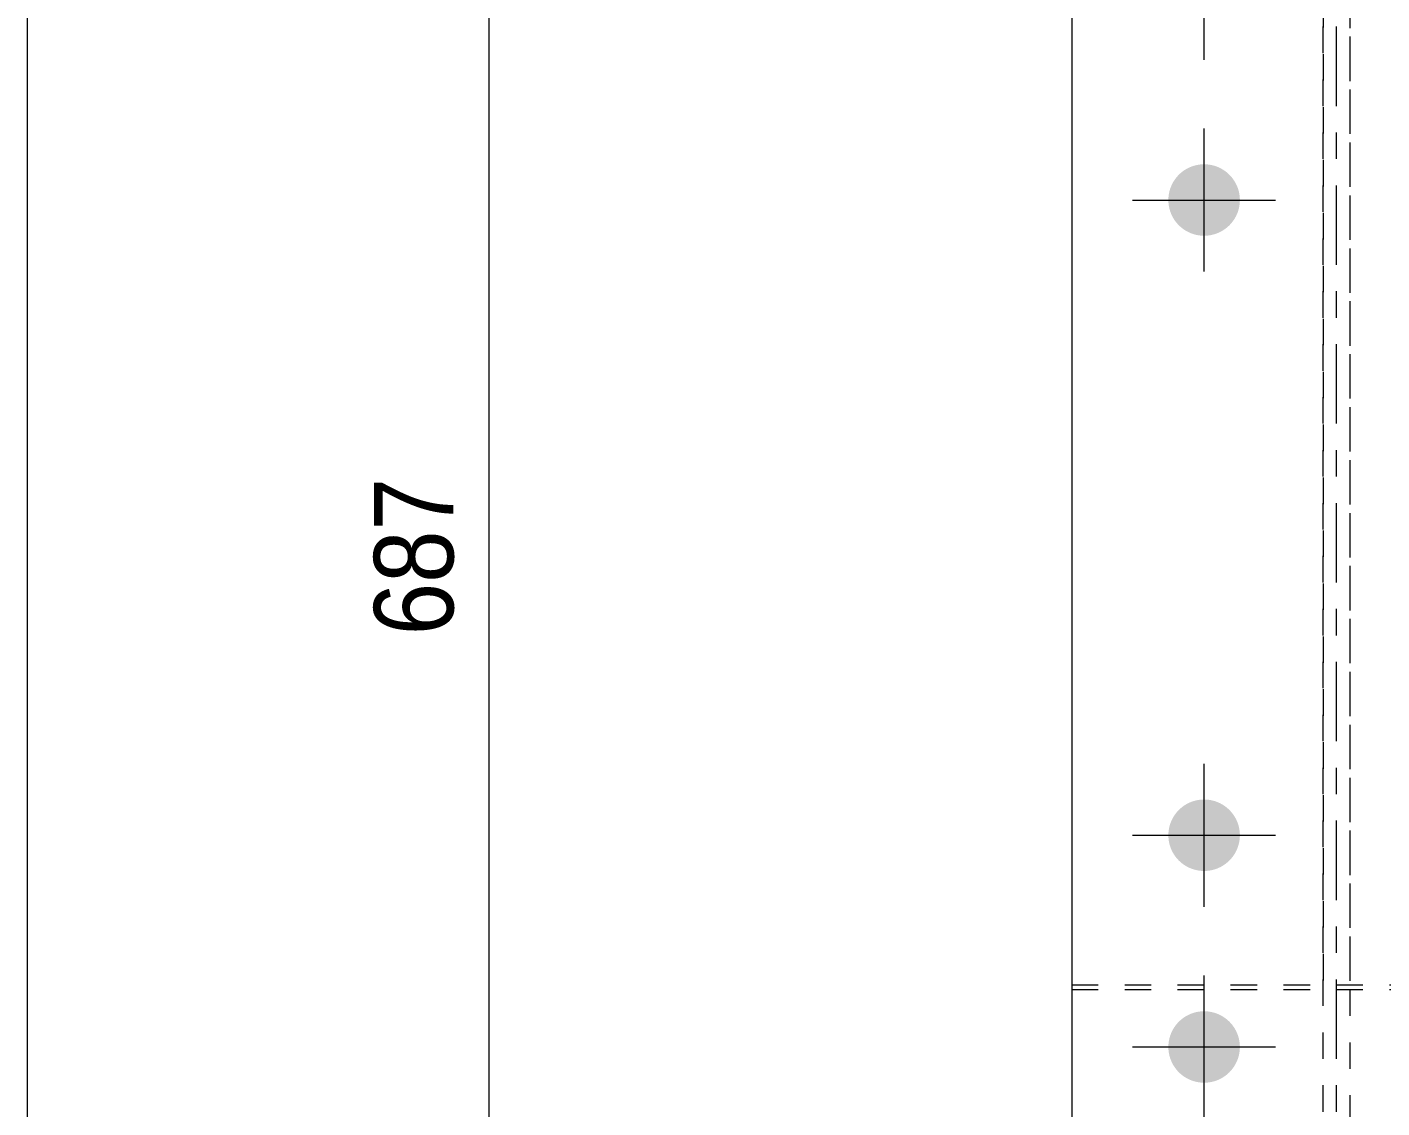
# Model space of a CAD drawing. Header units: millimetres. Extents: x 2 to 579, y 1 to 825.
# Drawn here: x 5 to 56.2, y 265 to 305.9 of the extents above; entities that cross this region are included whole.
import ezdxf

# ---------------------------------------------------------------- set-up
doc = ezdxf.new("R2010")
doc.units = ezdxf.units.MM
for name, pattern in [('XKITLINE00', [0]), ('XKITLINE01', [4, 1, -1, 1, -1]), ('XKITLINE03', [6, 3, -1, 1, -1])]:
    doc.linetypes.add(name, pattern=pattern)
for name, color, linetype, lineweight in [('Bolt', 3, 'Continuous', 0), ('Dimensions', 7, 'Continuous', 0), ('DrawingSheet', 5, 'Continuous', 0), ('Part', 2, 'Continuous', 0)]:
    doc.layers.add(name, color=color, linetype=linetype, lineweight=lineweight)
doc.styles.add('ARIAL', font='ARIAL.TTF')

# ---------------------------------------------------------------- blocks, each defined once
blk = doc.blocks.new('*A36')
at = {"layer": 'Bolt'}
for points in [[(48.1, 299.38), (48.102, 299.413), (48.104, 299.446), (48.107, 299.479), (48.11, 299.512), (48.115, 299.545), (48.12, 299.578), (48.126, 299.61), (48.133, 299.643), (48.14, 299.675), (48.149, 299.707), (48.158, 299.739), (48.168, 299.771), (48.179, 299.802), (48.19, 299.833), (48.203, 299.864), (48.216, 299.894), (48.23, 299.924), (48.244, 299.954), (48.259, 299.983), (48.275, 300.012), (48.292, 300.041), (48.309, 300.069), (48.328, 300.097), (48.346, 300.124), (48.366, 300.151), (48.386, 300.178), (48.406, 300.204), (48.428, 300.229), (48.45, 300.254), (48.472, 300.278), (48.495, 300.302), (48.519, 300.325), (48.543, 300.347), (48.568, 300.369), (48.594, 300.391), (48.619, 300.411), (48.646, 300.431), (48.673, 300.451), (48.7, 300.47), (48.728, 300.488), (48.756, 300.505), (48.785, 300.522), (48.814, 300.538), (48.843, 300.553), (48.873, 300.567), (48.903, 300.581), (48.933, 300.594), (48.964, 300.607), (48.995, 300.618), (49.027, 300.629), (49.058, 300.639), (49.09, 300.648), (49.122, 300.657), (49.154, 300.664), (49.187, 300.671), (49.219, 300.677), (49.252, 300.682), (49.285, 300.687), (49.318, 300.691), (49.351, 300.693), (49.384, 300.695), (49.417, 300.697), (49.45, 300.697), (49.483, 300.697), (49.516, 300.695), (49.549, 300.693), (49.582, 300.691), (49.615, 300.687), (49.648, 300.682), (49.681, 300.677), (49.713, 300.671), (49.746, 300.664), (49.778, 300.657), (49.81, 300.648), (49.842, 300.639), (49.873, 300.629), (49.905, 300.618), (49.936, 300.607), (49.967, 300.594), (49.997, 300.581), (50.027, 300.567), (50.057, 300.553), (50.086, 300.538), (50.115, 300.522), (50.144, 300.505), (50.172, 300.488), (50.2, 300.47), (50.227, 300.451), (50.254, 300.431), (50.281, 300.411), (50.306, 300.391), (50.332, 300.369), (50.357, 300.347), (50.381, 300.325), (50.405, 300.302), (50.428, 300.278), (50.45, 300.254), (50.472, 300.229), (50.494, 300.204), (50.514, 300.178), (50.534, 300.151), (50.554, 300.124), (50.572, 300.097), (50.591, 300.069), (50.608, 300.041), (50.625, 300.012), (50.641, 299.983), (50.656, 299.954), (50.67, 299.924), (50.684, 299.894), (50.697, 299.864), (50.71, 299.833), (50.721, 299.802), (50.732, 299.771), (50.742, 299.739), (50.751, 299.707), (50.76, 299.675), (50.767, 299.643), (50.774, 299.61), (50.78, 299.578), (50.785, 299.545), (50.79, 299.512), (50.793, 299.479), (50.796, 299.446), (50.798, 299.413), (50.8, 299.38), (50.8, 299.347), (50.8, 299.314), (50.798, 299.281), (50.796, 299.248), (50.793, 299.215), (50.79, 299.182), (50.785, 299.149), (50.78, 299.116), (50.774, 299.084), (50.767, 299.051), (50.76, 299.019), (50.751, 298.987), (50.742, 298.955), (50.732, 298.924), (50.721, 298.892), (50.71, 298.861), (50.697, 298.83), (50.684, 298.8), (50.67, 298.77), (50.656, 298.74), (50.641, 298.711), (50.625, 298.682), (50.608, 298.653), (50.591, 298.625), (50.572, 298.597), (50.554, 298.57), (50.534, 298.543), (50.514, 298.517), (50.494, 298.491), (50.472, 298.465), (50.45, 298.44), (50.428, 298.416), (50.405, 298.392), (50.381, 298.369), (50.357, 298.347), (50.332, 298.325), (50.306, 298.304), (50.281, 298.283), (50.254, 298.263), (50.227, 298.243), (50.2, 298.225), (50.172, 298.207), (50.144, 298.189), (50.115, 298.172), (50.086, 298.156), (50.057, 298.141), (50.027, 298.127), (49.997, 298.113), (49.967, 298.1), (49.936, 298.088), (49.905, 298.076), (49.873, 298.065), (49.842, 298.055), (49.81, 298.046), (49.778, 298.038), (49.746, 298.03), (49.713, 298.023), (49.681, 298.017), (49.648, 298.012), (49.615, 298.007), (49.582, 298.004), (49.549, 298.001), (49.516, 297.999), (49.483, 297.997), (49.45, 297.997), (49.417, 297.997), (49.384, 297.999), (49.351, 298.001), (49.318, 298.004), (49.285, 298.007), (49.252, 298.012), (49.219, 298.017), (49.187, 298.023), (49.154, 298.03), (49.122, 298.038), (49.09, 298.046), (49.058, 298.055), (49.027, 298.065), (48.995, 298.076), (48.964, 298.088), (48.933, 298.1), (48.903, 298.113), (48.873, 298.127), (48.843, 298.141), (48.814, 298.156), (48.785, 298.172), (48.756, 298.189), (48.728, 298.207), (48.7, 298.225), (48.673, 298.243), (48.646, 298.263), (48.619, 298.283), (48.594, 298.304), (48.568, 298.325), (48.543, 298.347), (48.519, 298.369), (48.495, 298.392), (48.472, 298.416), (48.45, 298.44), (48.428, 298.465), (48.406, 298.491), (48.386, 298.517), (48.366, 298.543), (48.346, 298.57), (48.328, 298.597), (48.309, 298.625), (48.292, 298.653), (48.275, 298.682), (48.259, 298.711), (48.244, 298.74), (48.23, 298.77), (48.216, 298.8), (48.203, 298.83), (48.19, 298.861), (48.179, 298.892), (48.168, 298.924), (48.158, 298.955), (48.149, 298.987), (48.14, 299.019), (48.133, 299.051), (48.126, 299.084), (48.12, 299.116), (48.115, 299.149), (48.11, 299.182), (48.107, 299.215), (48.104, 299.248), (48.102, 299.281), (48.1, 299.314), (48.1, 299.347)], [(48.1, 275.38), (48.102, 275.413), (48.104, 275.446), (48.107, 275.479), (48.11, 275.512), (48.115, 275.545), (48.12, 275.578), (48.126, 275.61), (48.133, 275.643), (48.14, 275.675), (48.149, 275.707), (48.158, 275.739), (48.168, 275.771), (48.179, 275.802), (48.19, 275.833), (48.203, 275.864), (48.216, 275.894), (48.23, 275.924), (48.244, 275.954), (48.259, 275.983), (48.275, 276.012), (48.292, 276.041), (48.309, 276.069), (48.328, 276.097), (48.346, 276.124), (48.366, 276.151), (48.386, 276.178), (48.406, 276.204), (48.428, 276.229), (48.45, 276.254), (48.472, 276.278), (48.495, 276.302), (48.519, 276.325), (48.543, 276.347), (48.568, 276.369), (48.594, 276.391), (48.619, 276.411), (48.646, 276.431), (48.673, 276.451), (48.7, 276.47), (48.728, 276.488), (48.756, 276.505), (48.785, 276.522), (48.814, 276.538), (48.843, 276.553), (48.873, 276.567), (48.903, 276.581), (48.933, 276.594), (48.964, 276.607), (48.995, 276.618), (49.027, 276.629), (49.058, 276.639), (49.09, 276.648), (49.122, 276.657), (49.154, 276.664), (49.187, 276.671), (49.219, 276.677), (49.252, 276.682), (49.285, 276.687), (49.318, 276.691), (49.351, 276.693), (49.384, 276.695), (49.417, 276.697), (49.45, 276.697), (49.483, 276.697), (49.516, 276.695), (49.549, 276.693), (49.582, 276.691), (49.615, 276.687), (49.648, 276.682), (49.681, 276.677), (49.713, 276.671), (49.746, 276.664), (49.778, 276.657), (49.81, 276.648), (49.842, 276.639), (49.873, 276.629), (49.905, 276.618), (49.936, 276.607), (49.967, 276.594), (49.997, 276.581), (50.027, 276.567), (50.057, 276.553), (50.086, 276.538), (50.115, 276.522), (50.144, 276.505), (50.172, 276.488), (50.2, 276.47), (50.227, 276.451), (50.254, 276.431), (50.281, 276.411), (50.306, 276.391), (50.332, 276.369), (50.357, 276.347), (50.381, 276.325), (50.405, 276.302), (50.428, 276.278), (50.45, 276.254), (50.472, 276.229), (50.494, 276.204), (50.514, 276.178), (50.534, 276.151), (50.554, 276.124), (50.572, 276.097), (50.591, 276.069), (50.608, 276.041), (50.625, 276.012), (50.641, 275.983), (50.656, 275.954), (50.67, 275.924), (50.684, 275.894), (50.697, 275.864), (50.71, 275.833), (50.721, 275.802), (50.732, 275.771), (50.742, 275.739), (50.751, 275.707), (50.76, 275.675), (50.767, 275.643), (50.774, 275.61), (50.78, 275.578), (50.785, 275.545), (50.79, 275.512), (50.793, 275.479), (50.796, 275.446), (50.798, 275.413), (50.8, 275.38), (50.8, 275.347), (50.8, 275.314), (50.798, 275.281), (50.796, 275.248), (50.793, 275.215), (50.79, 275.182), (50.785, 275.149), (50.78, 275.116), (50.774, 275.084), (50.767, 275.051), (50.76, 275.019), (50.751, 274.987), (50.742, 274.955), (50.732, 274.924), (50.721, 274.892), (50.71, 274.861), (50.697, 274.83), (50.684, 274.8), (50.67, 274.77), (50.656, 274.74), (50.641, 274.711), (50.625, 274.682), (50.608, 274.653), (50.591, 274.625), (50.572, 274.597), (50.554, 274.57), (50.534, 274.543), (50.514, 274.517), (50.494, 274.491), (50.472, 274.465), (50.45, 274.44), (50.428, 274.416), (50.405, 274.392), (50.381, 274.369), (50.357, 274.347), (50.332, 274.325), (50.306, 274.304), (50.281, 274.283), (50.254, 274.263), (50.227, 274.243), (50.2, 274.225), (50.172, 274.207), (50.144, 274.189), (50.115, 274.172), (50.086, 274.156), (50.057, 274.141), (50.027, 274.127), (49.997, 274.113), (49.967, 274.1), (49.936, 274.088), (49.905, 274.076), (49.873, 274.065), (49.842, 274.055), (49.81, 274.046), (49.778, 274.038), (49.746, 274.03), (49.713, 274.023), (49.681, 274.017), (49.648, 274.012), (49.615, 274.007), (49.582, 274.004), (49.549, 274.001), (49.516, 273.999), (49.483, 273.997), (49.45, 273.997), (49.417, 273.997), (49.384, 273.999), (49.351, 274.001), (49.318, 274.004), (49.285, 274.007), (49.252, 274.012), (49.219, 274.017), (49.187, 274.023), (49.154, 274.03), (49.122, 274.038), (49.09, 274.046), (49.058, 274.055), (49.027, 274.065), (48.995, 274.076), (48.964, 274.088), (48.933, 274.1), (48.903, 274.113), (48.873, 274.127), (48.843, 274.141), (48.814, 274.156), (48.785, 274.172), (48.756, 274.189), (48.728, 274.207), (48.7, 274.225), (48.673, 274.243), (48.646, 274.263), (48.619, 274.283), (48.594, 274.304), (48.568, 274.325), (48.543, 274.347), (48.519, 274.369), (48.495, 274.392), (48.472, 274.416), (48.45, 274.44), (48.428, 274.465), (48.406, 274.491), (48.386, 274.517), (48.366, 274.543), (48.346, 274.57), (48.328, 274.597), (48.309, 274.625), (48.292, 274.653), (48.275, 274.682), (48.259, 274.711), (48.244, 274.74), (48.23, 274.77), (48.216, 274.8), (48.203, 274.83), (48.19, 274.861), (48.179, 274.892), (48.168, 274.924), (48.158, 274.955), (48.149, 274.987), (48.14, 275.019), (48.133, 275.051), (48.126, 275.084), (48.12, 275.116), (48.115, 275.149), (48.11, 275.182), (48.107, 275.215), (48.104, 275.248), (48.102, 275.281), (48.1, 275.314), (48.1, 275.347)], [(48.1, 267.38), (48.102, 267.413), (48.104, 267.446), (48.107, 267.479), (48.11, 267.512), (48.115, 267.545), (48.12, 267.578), (48.126, 267.61), (48.133, 267.643), (48.14, 267.675), (48.149, 267.707), (48.158, 267.739), (48.168, 267.771), (48.179, 267.802), (48.19, 267.833), (48.203, 267.864), (48.216, 267.894), (48.23, 267.924), (48.244, 267.954), (48.259, 267.983), (48.275, 268.012), (48.292, 268.041), (48.309, 268.069), (48.328, 268.097), (48.346, 268.124), (48.366, 268.151), (48.386, 268.178), (48.406, 268.204), (48.428, 268.229), (48.45, 268.254), (48.472, 268.278), (48.495, 268.302), (48.519, 268.325), (48.543, 268.347), (48.568, 268.369), (48.594, 268.391), (48.619, 268.411), (48.646, 268.431), (48.673, 268.451), (48.7, 268.47), (48.728, 268.488), (48.756, 268.505), (48.785, 268.522), (48.814, 268.538), (48.843, 268.553), (48.873, 268.567), (48.903, 268.581), (48.933, 268.594), (48.964, 268.607), (48.995, 268.618), (49.027, 268.629), (49.058, 268.639), (49.09, 268.648), (49.122, 268.657), (49.154, 268.664), (49.187, 268.671), (49.219, 268.677), (49.252, 268.682), (49.285, 268.687), (49.318, 268.691), (49.351, 268.693), (49.384, 268.695), (49.417, 268.697), (49.45, 268.697), (49.483, 268.697), (49.516, 268.695), (49.549, 268.693), (49.582, 268.691), (49.615, 268.687), (49.648, 268.682), (49.681, 268.677), (49.713, 268.671), (49.746, 268.664), (49.778, 268.657), (49.81, 268.648), (49.842, 268.639), (49.873, 268.629), (49.905, 268.618), (49.936, 268.607), (49.967, 268.594), (49.997, 268.581), (50.027, 268.567), (50.057, 268.553), (50.086, 268.538), (50.115, 268.522), (50.144, 268.505), (50.172, 268.488), (50.2, 268.47), (50.227, 268.451), (50.254, 268.431), (50.281, 268.411), (50.306, 268.391), (50.332, 268.369), (50.357, 268.347), (50.381, 268.325), (50.405, 268.302), (50.428, 268.278), (50.45, 268.254), (50.472, 268.229), (50.494, 268.204), (50.514, 268.178), (50.534, 268.151), (50.554, 268.124), (50.572, 268.097), (50.591, 268.069), (50.608, 268.041), (50.625, 268.012), (50.641, 267.983), (50.656, 267.954), (50.67, 267.924), (50.684, 267.894), (50.697, 267.864), (50.71, 267.833), (50.721, 267.802), (50.732, 267.771), (50.742, 267.739), (50.751, 267.707), (50.76, 267.675), (50.767, 267.643), (50.774, 267.61), (50.78, 267.578), (50.785, 267.545), (50.79, 267.512), (50.793, 267.479), (50.796, 267.446), (50.798, 267.413), (50.8, 267.38), (50.8, 267.347), (50.8, 267.314), (50.798, 267.281), (50.796, 267.248), (50.793, 267.215), (50.79, 267.182), (50.785, 267.149), (50.78, 267.116), (50.774, 267.084), (50.767, 267.051), (50.76, 267.019), (50.751, 266.987), (50.742, 266.955), (50.732, 266.924), (50.721, 266.892), (50.71, 266.861), (50.697, 266.83), (50.684, 266.8), (50.67, 266.77), (50.656, 266.74), (50.641, 266.711), (50.625, 266.682), (50.608, 266.653), (50.591, 266.625), (50.572, 266.597), (50.554, 266.57), (50.534, 266.543), (50.514, 266.517), (50.494, 266.491), (50.472, 266.465), (50.45, 266.44), (50.428, 266.416), (50.405, 266.392), (50.381, 266.369), (50.357, 266.347), (50.332, 266.325), (50.306, 266.304), (50.281, 266.283), (50.254, 266.263), (50.227, 266.243), (50.2, 266.225), (50.172, 266.207), (50.144, 266.189), (50.115, 266.172), (50.086, 266.156), (50.057, 266.141), (50.027, 266.127), (49.997, 266.113), (49.967, 266.1), (49.936, 266.088), (49.905, 266.076), (49.873, 266.065), (49.842, 266.055), (49.81, 266.046), (49.778, 266.038), (49.746, 266.03), (49.713, 266.023), (49.681, 266.017), (49.648, 266.012), (49.615, 266.007), (49.582, 266.004), (49.549, 266.001), (49.516, 265.999), (49.483, 265.997), (49.45, 265.997), (49.417, 265.997), (49.384, 265.999), (49.351, 266.001), (49.318, 266.004), (49.285, 266.007), (49.252, 266.012), (49.219, 266.017), (49.187, 266.023), (49.154, 266.03), (49.122, 266.038), (49.09, 266.046), (49.058, 266.055), (49.027, 266.065), (48.995, 266.076), (48.964, 266.088), (48.933, 266.1), (48.903, 266.113), (48.873, 266.127), (48.843, 266.141), (48.814, 266.156), (48.785, 266.172), (48.756, 266.189), (48.728, 266.207), (48.7, 266.225), (48.673, 266.243), (48.646, 266.263), (48.619, 266.283), (48.594, 266.304), (48.568, 266.325), (48.543, 266.347), (48.519, 266.369), (48.495, 266.392), (48.472, 266.416), (48.45, 266.44), (48.428, 266.465), (48.406, 266.491), (48.386, 266.517), (48.366, 266.543), (48.346, 266.57), (48.328, 266.597), (48.309, 266.625), (48.292, 266.653), (48.275, 266.682), (48.259, 266.711), (48.244, 266.74), (48.23, 266.77), (48.216, 266.8), (48.203, 266.83), (48.19, 266.861), (48.179, 266.892), (48.168, 266.924), (48.158, 266.955), (48.149, 266.987), (48.14, 267.019), (48.133, 267.051), (48.126, 267.084), (48.12, 267.116), (48.115, 267.149), (48.11, 267.182), (48.107, 267.215), (48.104, 267.248), (48.102, 267.281), (48.1, 267.314), (48.1, 267.347)]]:
    blk.add_hatch(color=3, dxfattribs=at).paths.add_polyline_path(points, flags=17)
at = {"layer": 'Bolt', "color": 3, "linetype": 'XKITLINE00', "lineweight": 0}
for p, q in [((49.45, 304.647), (49.45, 310.047)), ((49.45, 296.647), (49.45, 302.047)), ((46.75, 299.347), (52.15, 299.347)), ((49.45, 272.647), (49.45, 278.047)), ((46.75, 275.347), (52.15, 275.347)), ((49.45, 264.647), (49.45, 270.047)), ((46.75, 267.347), (52.15, 267.347))]:
    blk.add_line(p, q, dxfattribs=at)
blk = doc.blocks.new('*A46')
at = {"layer": 'Part', "color": 2, "linetype": 'XKITLINE00', "lineweight": 0}
blk.add_line((44.45, 704.639), (44.45, 164.899), dxfattribs=at)
at = {"layer": 'Part', "color": 7, "linetype": 'XKITLINE01', "lineweight": 0}
for p, q in [((53.95, 164.899), (53.95, 703.521)), ((54.95, 703.521), (54.95, 164.899))]:
    blk.add_line(p, q, dxfattribs=at)
at = {"layer": 'Part', "color": 7, "linetype": 'XKITLINE03', "lineweight": 0}
blk.add_line((54.45, 164.899), (54.45, 697.165), dxfattribs=at)
blk = doc.blocks.new('*A59')
at = {"layer": 'Part', "color": 7, "linetype": 'XKITLINE01', "lineweight": 0}
for p, q in [((53.95, 668.861), (53.95, 269.691)), ((54.95, 668.843), (54.95, 269.691)), ((44.45, 641.046), (44.45, 269.515)), ((44.45, 269.691), (64.45, 269.691)), ((44.45, 269.515), (64.45, 269.515))]:
    blk.add_line(p, q, dxfattribs=at)
blk = doc.blocks.new('*A88')
at = {"layer": 'DrawingSheet', "color": 5, "linetype": 'XKITLINE00', "lineweight": 0}
blk.add_line((5, 825), (5, 5), dxfattribs=at)
blk = doc.blocks.new('*A179')
at = {"layer": 'Dimensions', "color": 7, "linetype": 'XKITLINE00', "lineweight": 0}
blk.add_line((22.45, 251.899), (22.45, 320.579), dxfattribs=at)
at = {"layer": 'Dimensions', "color": 3, "style": 'ARIAL', "width": 0.85}
blk.add_text('687', height=3, rotation=90.0002, dxfattribs=at).set_placement((21.1, 282.901))

msp = doc.modelspace()

# ---------------------------------------------------------------- block references
at = {"lineweight": 0}
for name in ['*A88', '*A59', '*A179', '*A36']:
    msp.add_blockref(name, (0, 0), dxfattribs=at)
at = {"layer": 'Part', "lineweight": 0}
msp.add_blockref('*A46', (0, 0), dxfattribs=at)

doc.saveas('drawing.dxf')
